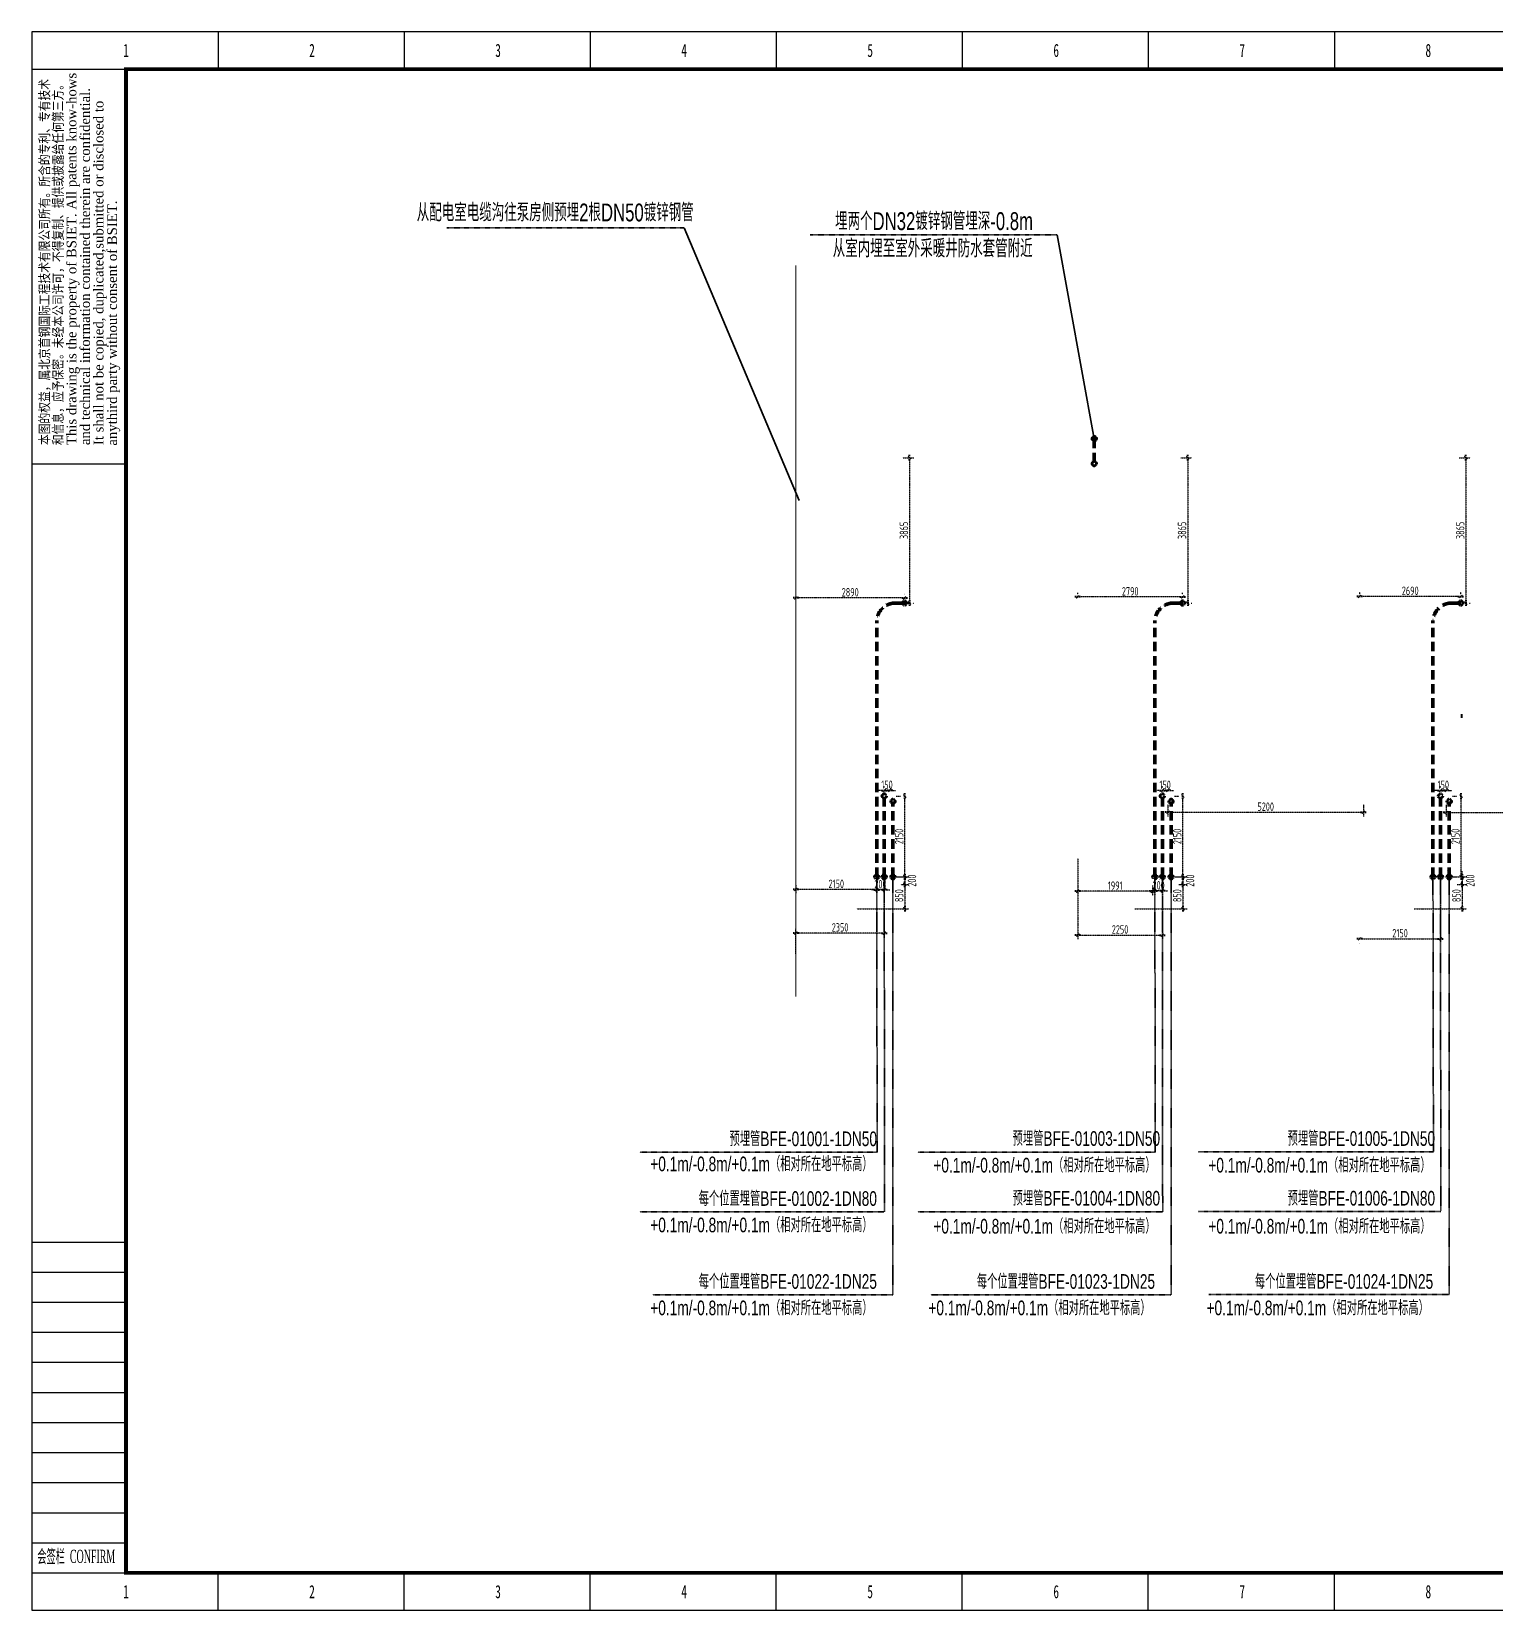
# Model space of a CAD drawing. Header units: millimetres. Extents: x -705761 to 1364679, y -410401 to 446404.
# Drawn here: x -562802 to -523881, y -64146 to -22146 of the extents above; entities that cross this region are included whole.
import ezdxf
from ezdxf.enums import TextEntityAlignment as Align

# ---------------------------------------------------------------- set-up
doc = ezdxf.new("R2010")
doc.units = ezdxf.units.MM
doc.linetypes.add('( Dashed )', pattern=[0.75, 0.5, -0.25])
doc.linetypes.add('CENTER', pattern=[2, 1.25, -0.25, 0.25, -0.25])
doc.layers.get('DEFPOINTS').update_dxf_attribs({"lineweight": 13})
doc.layers.add('TK', color=7, linetype='Continuous')
doc.layers.add('模板-签名-公用', color=3, linetype='Continuous')
doc.layers.add('图框', color=7, linetype='Continuous', lineweight=13)
doc.layers.add('自动化埋管', color=7, linetype='( Dashed )', lineweight=40)
doc.styles.add('Style-Times New Roman', font='times.ttf')
doc.styles.add('Style-仿宋_GB2312', font='')
doc.styles.add('YQ_DIM', font='Superos.shx', dxfattribs={"width": 0.8, "bigfont": 'hzdx.shx'})
doc.styles.add('宋体', font='', dxfattribs={"width": 0.7, "height": 2.5})
doc.styles.add('首钢设计院H5', font='ROS.shx', dxfattribs={"width": 0.7, "height": 5, "bigfont": 'HzTXT.shx'})
doc.styles.get('Style-仿宋_GB2312').set_extended_font_data('仿宋_GB2312')
doc.styles.get('宋体').set_extended_font_data('SimSun')
doc.dimstyles.new('yq75', dxfattribs={"dimscale": 75, "dimtxt": 3, "dimasz": 1, "dimexe": 1.5, "dimexo": 3, "dimgap": 0.5, "dimtad": 1, "dimdec": 0, "dimdsep": 46, "dimtxsty": 'YQ_DIM', "dimblk": 'YQTICK', "dimcen": 0, "dimclrd": 256, "dimclre": 256, "dimclrt": 7, "dimadec": 1, "dimazin": 2, "dimtfac": 1, "dimtdec": 4, "dimtix": 1, "dimtmove": 2, "dimatfit": 2, "dimfxl": 1, "dimtolj": 1, "dimtzin": 0, "dimarcsym": 0})

# ---------------------------------------------------------------- blocks, each defined once
blk = doc.blocks.new('BSIET_通用图框_A2+0.5_1')
at = {"layer": '图框', "color": 7, "lineweight": 25}
for p, q in [((-841.5, 420), (-841.5, 410)), ((-792, 420), (-792, 410)), ((-742.5, 420), (-742.5, 410)), ((-693, 420), (-693, 410)), ((-643.5, 420), (-643.5, 410)), ((-594, 420), (-594, 410)), ((-544.5, 420), (-544.5, 410)), ((-891, 410), (-866, 410)), ((-891, 410), (-866, 410)), ((-891, 410), (-866, 410)), ((-891, 410), (-866, 410)), ((-891, 305), (-866, 305)), ((-891, 98), (-866, 98)), ((-891, 90), (-866, 90)), ((-891, 90), (-866, 90)), ((-891.12, 82), (-866.12, 82)), ((-891, 82), (-866, 82)), ((-891, 82), (-866, 82)), ((-891, 82), (-866, 82)), ((-891, 82), (-866, 82)), ((-891, 74), (-866, 74)), ((-891, 74), (-866, 74)), ((-890.88, 74), (-865.88, 74)), ((-890.76, 74), (-865.76, 74)), ((-891.12, 66), (-866.12, 66)), ((-891, 66), (-866, 66)), ((-891, 66), (-866, 66)), ((-891, 66), (-866, 66)), ((-891.02, 58), (-866.02, 58)), ((-891.02, 58), (-866.02, 58)), ((-891.02, 58), (-866.02, 58)), ((-891, 58), (-866, 58)), ((-891, 50), (-866, 50)), ((-891, 42), (-866, 42)), ((-891, 34), (-866, 34)), ((-891, 26), (-866, 26)), ((-891, 18), (-866, 18)), ((-891, 10), (-866, 10)), ((-841.5, 0), (-841.5, 10)), ((-792, 0), (-792, 10)), ((-742.5, 0), (-742.5, 10)), ((-693, 0), (-693, 10)), ((-643.5, 0), (-643.5, 10)), ((-594, 0), (-594, 10)), ((-544.5, 0), (-544.5, 10))]:
    blk.add_line(p, q, dxfattribs=at)
at = {"layer": '图框', "color": 7, "lineweight": 25, "flags": 128}
blk.add_lwpolyline([(0, 0), (-891, 0), (-891, 420), (0, 420), (0, 0)], close=True, dxfattribs=at)
at = {"layer": '图框', "const_width": 1}
blk.add_lwpolyline([(-866, 410), (-10, 410), (-10, 10), (-866, 10)], close=True, dxfattribs=at)
at = {"layer": 'TK', "lineweight": 25, "style": '宋体', "width": 0.7, "flags": 3}
for tag, p in [('LZHQ_N会签10_T6_H6', (-878.24, 93.87)), ('LZHQ_N会签9_T6_H6', (-878.36, 85.87)), ('LZHQ_N会签8_T6_H6', (-878.24, 77.87)), ('LZHQ_N会签7_T6_H6', (-878.36, 69.87)), ('LZHQ_N会签6_T6_H6', (-878.25, 61.87)), ('LZHQ_N会签5_T6_H6', (-878.25, 53.87)), ('LZHQ_N会签4_T6_H6', (-878.25, 45.87)), ('LZHQ_N会签3_T6_H6', (-878.25, 37.87)), ('LZHQ_N会签2_T6_H6', (-878.25, 29.87)), ('LZHQ_N会签1_T6_H6', (-878.25, 21.87))]:
    blk.add_attdef(tag, text='', height=2.5, dxfattribs=at).set_placement(p, align=Align.MIDDLE)
at = {"layer": '图框', "color": 7, "lineweight": 25, "style": 'Style-仿宋_GB2312', "width": 0.628572}
for s, p in [('1', (-866, 415)), ('2', (-816.5, 415)), ('3', (-767, 415)), ('4', (-717.5, 415)), ('5', (-668, 415)), ('6', (-618.5, 415)), ('7', (-569, 415)), ('8', (-519.5, 415)), ('1', (-866, 5)), ('2', (-816.5, 5)), ('3', (-767, 5)), ('4', (-717.5, 5)), ('5', (-668, 5)), ('6', (-618.5, 5)), ('7', (-569, 5)), ('8', (-519.5, 5))]:
    blk.add_text(s, height=3.5, dxfattribs=at).set_placement(p, align=Align.MIDDLE_CENTER)
at = {"layer": '图框', "color": 7, "lineweight": 25, "style": 'Style-Times New Roman'}
for s, p in [('This drawing is the property of BSIET. All patents know-hows', (-881.8, 310)), ('and technical information contained therein are confidential.', (-878.2, 310)), ('It shall not be copied, duplicated,submitted or disclosed to ', (-874.6, 310))]:
    blk.add_text(s, height=2.6, rotation=90, dxfattribs=at).set_placement(p, align=Align.TOP_LEFT)
at = {"layer": '图框', "color": 7, "lineweight": 25, "style": 'Style-仿宋_GB2312', "width": 0.807692}
blk.add_text('本图的权益，属北京首钢国际工程技术有限公司所有。所含的专利、专有技术', height=2.6, rotation=90, dxfattribs=at).set_placement((-889, 310), align=Align.TOP_LEFT)
blk.add_text('和信息，应予保密。未经本公司许可，不得复制、提供或披露给任何第三方。', height=2.6, rotation=90, dxfattribs=at).set_placement((-882.8, 310))
at = {"layer": '图框', "color": 7, "lineweight": 25, "style": 'Style-Times New Roman'}
blk.add_text('anythird party without consent of BSIET.', height=2.6, rotation=90, dxfattribs=at).set_placement((-868.4, 309.84))
at = {"layer": '图框', "color": 7, "lineweight": 25, "style": 'Style-Times New Roman', "width": 0.5}
blk.add_text('会签栏  CONFIRM', height=3.5, dxfattribs=at).set_placement((-889.59, 12.64))
at = {"layer": '模板-签名-公用', "lineweight": 25, "style": '宋体', "width": 0.7, "flags": 3}
blk.add_attdef('LZFRAME', (-45.91, 7.06), '', height=3, dxfattribs=at)
at = {"layer": '模板-签名-公用', "lineweight": 25, "style": '宋体', "width": 0.7}
blk.add_attdef('LZTQINS', text='', height=2, dxfattribs=at).set_placement((-10, 10), align=Align.MIDDLE)
blk = doc.blocks.new('YQTICK')
blk.add_line((-1, 0), (1, 0))
at = {"const_width": 0.4}
blk.add_lwpolyline([(0.53, 0.53), (-0.53, -0.53)], dxfattribs=at)
blk = doc.blocks.new('*D252')
at = {"layer": 'DEFPOINTS', "color": 0, "lineweight": 40, "transparency": 16777216}
for p in [(-539908, -44632), (-539899, -44832), (-539569, -44832)]:
    blk.add_point(p, dxfattribs=at)
at = {"layer": '自动化埋管', "lineweight": -2, "transparency": 16777216}
for p, q in [((-539569, -44557), (-539569, -44482)), ((-539683, -44632), (-539456, -44632)), ((-539674, -44832), (-539456, -44832)), ((-539569, -44632), (-539569, -44832)), ((-539569, -44907), (-539569, -44982))]:
    blk.add_line(p, q, dxfattribs=at)
at = {"layer": '自动化埋管', "lineweight": -2, "transparency": 16777216, "xscale": 75, "yscale": 75, "zscale": 75}
for p, rotation in [((-539569, -44632), 270), ((-539569, -44832), 90)]:
    blk.add_blockref('YQTICK', p, dxfattribs=dict(at, rotation=rotation))
at = {"layer": '自动化埋管', "color": 7, "lineweight": 15, "transparency": 16777216, "insert": (-539378, -44732), "char_height": 225, "attachment_point": 5, "rotation": 90, "style": 'YQ_DIM'}
blk.add_mtext('\\A1;200', dxfattribs=at)
blk = doc.blocks.new('*D282')
at = {"layer": 'DEFPOINTS', "color": 0, "lineweight": 40, "transparency": 16777216}
for p in [(-540116, -44640), (-542466, -46126), (-542466, -46904)]:
    blk.add_point(p, dxfattribs=at)
at = {"layer": '自动化埋管', "lineweight": -2, "transparency": 16777216}
for p, q in [((-540116, -44865), (-540116, -46238)), ((-542466, -46679), (-542466, -46013)), ((-540191, -46126), (-542391, -46126))]:
    blk.add_line(p, q, dxfattribs=at)
at = {"layer": '自动化埋管', "lineweight": -2, "transparency": 16777216, "xscale": 75, "yscale": 75, "zscale": 75, "rotation": 180}
blk.add_blockref('YQTICK', (-542466, -46126), dxfattribs=at)
at = {"layer": '自动化埋管', "lineweight": -2, "transparency": 16777216, "xscale": 75, "yscale": 75, "zscale": 75}
blk.add_blockref('YQTICK', (-540116, -46126), dxfattribs=at)
at = {"layer": '自动化埋管', "color": 7, "lineweight": 15, "transparency": 16777216, "insert": (-541291, -45976), "char_height": 225, "attachment_point": 5, "style": 'YQ_DIM'}
blk.add_mtext('\\A1;2350', dxfattribs=at)
blk = doc.blocks.new('*D253')
at = {"layer": 'DEFPOINTS', "color": 0, "lineweight": 40, "transparency": 16777216}
for p in [(-539569, -42482), (-539569, -42482), (-539539, -44632)]:
    blk.add_point(p, dxfattribs=at)
at = {"layer": '自动化埋管', "lineweight": -2, "transparency": 16777216}
for p, q in [((-539794, -42482), (-539681, -42482)), ((-539569, -44557), (-539569, -42557)), ((-539764, -44632), (-539681, -44632))]:
    blk.add_line(p, q, dxfattribs=at)
at = {"layer": '自动化埋管', "lineweight": -2, "transparency": 16777216, "xscale": 75, "yscale": 75, "zscale": 75}
for p, rotation in [((-539569, -42482), 90), ((-539569, -44632), 270)]:
    blk.add_blockref('YQTICK', p, dxfattribs=dict(at, rotation=rotation))
at = {"layer": '自动化埋管', "color": 7, "lineweight": 15, "transparency": 16777216, "insert": (-539719, -43557), "char_height": 225, "attachment_point": 5, "rotation": 90, "style": 'YQ_DIM'}
blk.add_mtext('\\A1;2150', dxfattribs=at)
blk = doc.blocks.new('*D283')
at = {"layer": 'DEFPOINTS', "color": 0, "lineweight": 40, "transparency": 16777216}
for p in [(-539966, -42333), (-540116, -42482), (-539966, -42482)]:
    blk.add_point(p, dxfattribs=at)
at = {"layer": '自动化埋管', "lineweight": -2, "transparency": 16777216}
for p, q in [((-540191, -42333), (-540266, -42333)), ((-540116, -42257), (-540116, -42221)), ((-540116, -42333), (-539966, -42333)), ((-539966, -42257), (-539966, -42221)), ((-539891, -42333), (-539816, -42333))]:
    blk.add_line(p, q, dxfattribs=at)
at = {"layer": '自动化埋管', "lineweight": -2, "transparency": 16777216, "xscale": 75, "yscale": 75, "zscale": 75}
blk.add_blockref('YQTICK', (-540116, -42333), dxfattribs=at)
at = {"layer": '自动化埋管', "lineweight": -2, "transparency": 16777216, "xscale": 75, "yscale": 75, "zscale": 75, "rotation": 180}
blk.add_blockref('YQTICK', (-539966, -42333), dxfattribs=at)
at = {"layer": '自动化埋管', "color": 7, "lineweight": 15, "transparency": 16777216, "insert": (-540041, -42183), "char_height": 225, "attachment_point": 5, "style": 'YQ_DIM'}
blk.add_mtext('\\A1;150', dxfattribs=at)
blk = doc.blocks.new('*D254')
at = {"layer": 'DEFPOINTS', "color": 0, "lineweight": 40, "transparency": 16777216}
for p in [(-532508, -44632), (-532499, -44832), (-532169, -44832)]:
    blk.add_point(p, dxfattribs=at)
at = {"layer": '自动化埋管', "lineweight": -2, "transparency": 16777216}
for p, q in [((-532169, -44557), (-532169, -44482)), ((-532283, -44632), (-532056, -44632)), ((-532274, -44832), (-532056, -44832)), ((-532169, -44632), (-532169, -44832)), ((-532169, -44907), (-532169, -44982))]:
    blk.add_line(p, q, dxfattribs=at)
at = {"layer": '自动化埋管', "lineweight": -2, "transparency": 16777216, "xscale": 75, "yscale": 75, "zscale": 75}
for p, rotation in [((-532169, -44632), 270), ((-532169, -44832), 90)]:
    blk.add_blockref('YQTICK', p, dxfattribs=dict(at, rotation=rotation))
at = {"layer": '自动化埋管', "color": 7, "lineweight": 15, "transparency": 16777216, "insert": (-531979, -44732), "char_height": 225, "attachment_point": 5, "rotation": 90, "style": 'YQ_DIM'}
blk.add_mtext('\\A1;200', dxfattribs=at)
blk = doc.blocks.new('*D255')
at = {"layer": 'DEFPOINTS', "color": 0, "lineweight": 40, "transparency": 16777216}
for p in [(-532169, -42482), (-532169, -42482), (-532139, -44632)]:
    blk.add_point(p, dxfattribs=at)
at = {"layer": '自动化埋管', "lineweight": -2, "transparency": 16777216}
for p, q in [((-532394, -42482), (-532281, -42482)), ((-532169, -44557), (-532169, -42557)), ((-532364, -44632), (-532281, -44632))]:
    blk.add_line(p, q, dxfattribs=at)
at = {"layer": '自动化埋管', "lineweight": -2, "transparency": 16777216, "xscale": 75, "yscale": 75, "zscale": 75}
for p, rotation in [((-532169, -42482), 90), ((-532169, -44632), 270)]:
    blk.add_blockref('YQTICK', p, dxfattribs=dict(at, rotation=rotation))
at = {"layer": '自动化埋管', "color": 7, "lineweight": 15, "transparency": 16777216, "insert": (-532319, -43557), "char_height": 225, "attachment_point": 5, "rotation": 90, "style": 'YQ_DIM'}
blk.add_mtext('\\A1;2150', dxfattribs=at)
blk = doc.blocks.new('*D284')
at = {"layer": 'DEFPOINTS', "color": 0, "lineweight": 40, "transparency": 16777216}
for p in [(-532566, -42333), (-532716, -42482), (-532566, -42482)]:
    blk.add_point(p, dxfattribs=at)
at = {"layer": '自动化埋管', "lineweight": -2, "transparency": 16777216}
for p, q in [((-532791, -42333), (-532866, -42333)), ((-532716, -42257), (-532716, -42221)), ((-532716, -42333), (-532566, -42333)), ((-532566, -42257), (-532566, -42221)), ((-532491, -42333), (-532416, -42333))]:
    blk.add_line(p, q, dxfattribs=at)
at = {"layer": '自动化埋管', "lineweight": -2, "transparency": 16777216, "xscale": 75, "yscale": 75, "zscale": 75}
blk.add_blockref('YQTICK', (-532716, -42333), dxfattribs=at)
at = {"layer": '自动化埋管', "lineweight": -2, "transparency": 16777216, "xscale": 75, "yscale": 75, "zscale": 75, "rotation": 180}
blk.add_blockref('YQTICK', (-532566, -42333), dxfattribs=at)
at = {"layer": '自动化埋管', "color": 7, "lineweight": 15, "transparency": 16777216, "insert": (-532641, -42183), "char_height": 225, "attachment_point": 5, "style": 'YQ_DIM'}
blk.add_mtext('\\A1;150', dxfattribs=at)
blk = doc.blocks.new('*D256')
at = {"layer": 'DEFPOINTS', "color": 0, "lineweight": 40, "transparency": 16777216}
for p in [(-525109, -44632), (-525099, -44832), (-524739, -44832)]:
    blk.add_point(p, dxfattribs=at)
at = {"layer": '自动化埋管', "lineweight": -2, "transparency": 16777216}
for p, q in [((-524739, -44557), (-524739, -44482)), ((-524884, -44632), (-524626, -44632)), ((-524874, -44832), (-524626, -44832)), ((-524739, -44632), (-524739, -44832)), ((-524739, -44907), (-524739, -44982))]:
    blk.add_line(p, q, dxfattribs=at)
at = {"layer": '自动化埋管', "lineweight": -2, "transparency": 16777216, "xscale": 75, "yscale": 75, "zscale": 75}
for p, rotation in [((-524739, -44632), 270), ((-524739, -44832), 90)]:
    blk.add_blockref('YQTICK', p, dxfattribs=dict(at, rotation=rotation))
at = {"layer": '自动化埋管', "color": 7, "lineweight": 15, "transparency": 16777216, "insert": (-524523, -44732), "char_height": 225, "attachment_point": 5, "rotation": 90, "style": 'YQ_DIM'}
blk.add_mtext('\\A1;200', dxfattribs=at)
blk = doc.blocks.new('*D257')
at = {"layer": 'DEFPOINTS', "color": 0, "lineweight": 40, "transparency": 16777216}
for p in [(-524769, -42482), (-524769, -42482), (-524739, -44632)]:
    blk.add_point(p, dxfattribs=at)
at = {"layer": '自动化埋管', "lineweight": -2, "transparency": 16777216}
for p, q in [((-524994, -42482), (-524881, -42482)), ((-524769, -44557), (-524769, -42557)), ((-524964, -44632), (-524881, -44632))]:
    blk.add_line(p, q, dxfattribs=at)
at = {"layer": '自动化埋管', "lineweight": -2, "transparency": 16777216, "xscale": 75, "yscale": 75, "zscale": 75}
for p, rotation in [((-524769, -42482), 90), ((-524769, -44632), 270)]:
    blk.add_blockref('YQTICK', p, dxfattribs=dict(at, rotation=rotation))
at = {"layer": '自动化埋管', "color": 7, "lineweight": 15, "transparency": 16777216, "insert": (-524919, -43557), "char_height": 225, "attachment_point": 5, "rotation": 90, "style": 'YQ_DIM'}
blk.add_mtext('\\A1;2150', dxfattribs=at)
blk = doc.blocks.new('*D285')
at = {"layer": 'DEFPOINTS', "color": 0, "lineweight": 40, "transparency": 16777216}
for p in [(-525166, -42333), (-525316, -42482), (-525166, -42482)]:
    blk.add_point(p, dxfattribs=at)
at = {"layer": '自动化埋管', "lineweight": -2, "transparency": 16777216}
for p, q in [((-525391, -42333), (-525466, -42333)), ((-525316, -42257), (-525316, -42221)), ((-525316, -42333), (-525166, -42333)), ((-525166, -42257), (-525166, -42221)), ((-525091, -42333), (-525016, -42333))]:
    blk.add_line(p, q, dxfattribs=at)
at = {"layer": '自动化埋管', "lineweight": -2, "transparency": 16777216, "xscale": 75, "yscale": 75, "zscale": 75}
blk.add_blockref('YQTICK', (-525316, -42333), dxfattribs=at)
at = {"layer": '自动化埋管', "lineweight": -2, "transparency": 16777216, "xscale": 75, "yscale": 75, "zscale": 75, "rotation": 180}
blk.add_blockref('YQTICK', (-525166, -42333), dxfattribs=at)
at = {"layer": '自动化埋管', "color": 7, "lineweight": 15, "transparency": 16777216, "insert": (-525241, -42183), "char_height": 225, "attachment_point": 5, "style": 'YQ_DIM'}
blk.add_mtext('\\A1;150', dxfattribs=at)
blk = doc.blocks.new('*D272')
at = {"layer": 'DEFPOINTS', "color": 0, "lineweight": 40, "transparency": 16777216}
for p in [(-534966, -43917), (-532716, -44632), (-532716, -46181)]:
    blk.add_point(p, dxfattribs=at)
at = {"layer": '自动化埋管', "lineweight": -2, "transparency": 16777216}
for p, q in [((-534966, -44142), (-534966, -46293)), ((-532716, -44857), (-532716, -46293)), ((-534891, -46181), (-532791, -46181))]:
    blk.add_line(p, q, dxfattribs=at)
at = {"layer": '自动化埋管', "lineweight": -2, "transparency": 16777216, "xscale": 75, "yscale": 75, "zscale": 75, "rotation": 180}
blk.add_blockref('YQTICK', (-534966, -46181), dxfattribs=at)
at = {"layer": '自动化埋管', "lineweight": -2, "transparency": 16777216, "xscale": 75, "yscale": 75, "zscale": 75}
blk.add_blockref('YQTICK', (-532716, -46181), dxfattribs=at)
at = {"layer": '自动化埋管', "color": 7, "lineweight": 15, "transparency": 16777216, "insert": (-533841, -46031), "char_height": 225, "attachment_point": 5, "style": 'YQ_DIM'}
blk.add_mtext('\\A1;2250', dxfattribs=at)
blk = doc.blocks.new('*D273')
at = {"layer": 'DEFPOINTS', "color": 0, "lineweight": 40, "transparency": 16777216}
for p in [(-525316, -44632), (-527466, -46181), (-525316, -46280)]:
    blk.add_point(p, dxfattribs=at)
at = {"layer": '自动化埋管', "lineweight": -2, "transparency": 16777216}
for p, q in [((-525316, -44857), (-525316, -46393)), ((-527466, -46406), (-527466, -46393)), ((-527391, -46280), (-525391, -46280))]:
    blk.add_line(p, q, dxfattribs=at)
at = {"layer": '自动化埋管', "lineweight": -2, "transparency": 16777216, "xscale": 75, "yscale": 75, "zscale": 75, "rotation": 180}
blk.add_blockref('YQTICK', (-527466, -46280), dxfattribs=at)
at = {"layer": '自动化埋管', "lineweight": -2, "transparency": 16777216, "xscale": 75, "yscale": 75, "zscale": 75}
blk.add_blockref('YQTICK', (-525316, -46280), dxfattribs=at)
at = {"layer": '自动化埋管', "color": 7, "lineweight": 15, "transparency": 16777216, "insert": (-526391, -46130), "char_height": 225, "attachment_point": 5, "style": 'YQ_DIM'}
blk.add_mtext('\\A1;2150', dxfattribs=at)
blk = doc.blocks.new('*D275')
at = {"layer": 'DEFPOINTS', "color": 0, "lineweight": 40, "transparency": 16777216}
for p in [(-540316, -44632), (-540116, -44632), (-540316, -44975)]:
    blk.add_point(p, dxfattribs=at)
at = {"layer": '自动化埋管', "lineweight": -2, "transparency": 16777216}
for p, q in [((-540316, -44857), (-540316, -45087)), ((-540116, -44857), (-540116, -45087)), ((-540391, -44975), (-540466, -44975)), ((-540116, -44975), (-540316, -44975)), ((-540041, -44975), (-539966, -44975))]:
    blk.add_line(p, q, dxfattribs=at)
at = {"layer": '自动化埋管', "lineweight": -2, "transparency": 16777216, "xscale": 75, "yscale": 75, "zscale": 75}
blk.add_blockref('YQTICK', (-540316, -44975), dxfattribs=at)
at = {"layer": '自动化埋管', "lineweight": -2, "transparency": 16777216, "xscale": 75, "yscale": 75, "zscale": 75, "rotation": 180}
blk.add_blockref('YQTICK', (-540116, -44975), dxfattribs=at)
at = {"layer": '自动化埋管', "color": 7, "lineweight": 15, "transparency": 16777216, "insert": (-540216, -44825), "char_height": 225, "attachment_point": 5, "style": 'YQ_DIM'}
blk.add_mtext('\\A1;200', dxfattribs=at)
blk = doc.blocks.new('*D276')
at = {"layer": 'DEFPOINTS', "color": 0, "lineweight": 40, "transparency": 16777216}
for p in [(-542466, -37212), (-542466, -37347), (-539576, -37347)]:
    blk.add_point(p, dxfattribs=at)
at = {"layer": '自动化埋管', "lineweight": -2, "transparency": 16777216}
for p, q in [((-542466, -37122), (-542466, -37100)), ((-539651, -37212), (-542391, -37212)), ((-539576, -37122), (-539576, -37100))]:
    blk.add_line(p, q, dxfattribs=at)
at = {"layer": '自动化埋管', "lineweight": -2, "transparency": 16777216, "xscale": 75, "yscale": 75, "zscale": 75, "rotation": 180}
blk.add_blockref('YQTICK', (-542466, -37212), dxfattribs=at)
at = {"layer": '自动化埋管', "lineweight": -2, "transparency": 16777216, "xscale": 75, "yscale": 75, "zscale": 75}
blk.add_blockref('YQTICK', (-539576, -37212), dxfattribs=at)
at = {"layer": '自动化埋管', "color": 7, "lineweight": 15, "transparency": 16777216, "insert": (-541021, -37062), "char_height": 225, "attachment_point": 5, "style": 'YQ_DIM'}
blk.add_mtext('\\A1;2890', dxfattribs=at)
blk = doc.blocks.new('*D238')
at = {"layer": 'DEFPOINTS', "color": 0, "lineweight": 40, "transparency": 16777216}
for p in [(-534966, -37186), (-534966, -37347), (-532176, -37347)]:
    blk.add_point(p, dxfattribs=at)
at = {"layer": '自动化埋管', "lineweight": -2, "transparency": 16777216}
for p, q in [((-534966, -37122), (-534966, -37073)), ((-532251, -37186), (-534891, -37186)), ((-532176, -37122), (-532176, -37073))]:
    blk.add_line(p, q, dxfattribs=at)
at = {"layer": '自动化埋管', "lineweight": -2, "transparency": 16777216, "xscale": 75, "yscale": 75, "zscale": 75, "rotation": 180}
blk.add_blockref('YQTICK', (-534966, -37186), dxfattribs=at)
at = {"layer": '自动化埋管', "lineweight": -2, "transparency": 16777216, "xscale": 75, "yscale": 75, "zscale": 75}
blk.add_blockref('YQTICK', (-532176, -37186), dxfattribs=at)
at = {"layer": '自动化埋管', "color": 7, "lineweight": 15, "transparency": 16777216, "insert": (-533571, -37036), "char_height": 225, "attachment_point": 5, "style": 'YQ_DIM'}
blk.add_mtext('\\A1;2790', dxfattribs=at)
blk = doc.blocks.new('*D277')
at = {"layer": 'DEFPOINTS', "color": 0, "lineweight": 40, "transparency": 16777216}
for p in [(-532916, -44632), (-532716, -44632), (-532916, -45007)]:
    blk.add_point(p, dxfattribs=at)
at = {"layer": '自动化埋管', "lineweight": -2, "transparency": 16777216}
for p, q in [((-532916, -44857), (-532916, -45120)), ((-532716, -44857), (-532716, -45120)), ((-532991, -45007), (-533066, -45007)), ((-532716, -45007), (-532916, -45007)), ((-532641, -45007), (-532566, -45007))]:
    blk.add_line(p, q, dxfattribs=at)
at = {"layer": '自动化埋管', "lineweight": -2, "transparency": 16777216, "xscale": 75, "yscale": 75, "zscale": 75}
blk.add_blockref('YQTICK', (-532916, -45007), dxfattribs=at)
at = {"layer": '自动化埋管', "lineweight": -2, "transparency": 16777216, "xscale": 75, "yscale": 75, "zscale": 75, "rotation": 180}
blk.add_blockref('YQTICK', (-532716, -45007), dxfattribs=at)
at = {"layer": '自动化埋管', "color": 7, "lineweight": 15, "transparency": 16777216, "insert": (-532816, -44857), "char_height": 225, "attachment_point": 5, "style": 'YQ_DIM'}
blk.add_mtext('\\A1;200', dxfattribs=at)
blk = doc.blocks.new('*D239')
at = {"layer": 'DEFPOINTS', "color": 0, "lineweight": 40, "transparency": 16777216}
for p in [(-534966, -44568), (-532975, -44638), (-534966, -45016)]:
    blk.add_point(p, dxfattribs=at)
at = {"layer": '自动化埋管', "lineweight": -2, "transparency": 16777216}
for p, q in [((-534966, -44793), (-534966, -45128)), ((-532975, -44863), (-532975, -45128)), ((-533050, -45016), (-534891, -45016))]:
    blk.add_line(p, q, dxfattribs=at)
at = {"layer": '自动化埋管', "lineweight": -2, "transparency": 16777216, "xscale": 75, "yscale": 75, "zscale": 75, "rotation": 180}
blk.add_blockref('YQTICK', (-534966, -45016), dxfattribs=at)
at = {"layer": '自动化埋管', "lineweight": -2, "transparency": 16777216, "xscale": 75, "yscale": 75, "zscale": 75}
blk.add_blockref('YQTICK', (-532975, -45016), dxfattribs=at)
at = {"layer": '自动化埋管', "color": 7, "lineweight": 15, "transparency": 16777216, "insert": (-533970, -44866), "char_height": 225, "attachment_point": 5, "style": 'YQ_DIM'}
blk.add_mtext('\\A1;1991', dxfattribs=at)
blk = doc.blocks.new('*D278')
at = {"layer": 'DEFPOINTS', "color": 0, "lineweight": 40, "transparency": 16777216}
for p in [(-542466, -44632), (-540316, -44632), (-542466, -44966)]:
    blk.add_point(p, dxfattribs=at)
at = {"layer": '自动化埋管', "lineweight": -2, "transparency": 16777216}
for p, q in [((-542466, -44857), (-542466, -45079)), ((-540316, -44857), (-540316, -45079)), ((-540391, -44966), (-542391, -44966))]:
    blk.add_line(p, q, dxfattribs=at)
at = {"layer": '自动化埋管', "lineweight": -2, "transparency": 16777216, "xscale": 75, "yscale": 75, "zscale": 75, "rotation": 180}
blk.add_blockref('YQTICK', (-542466, -44966), dxfattribs=at)
at = {"layer": '自动化埋管', "lineweight": -2, "transparency": 16777216, "xscale": 75, "yscale": 75, "zscale": 75}
blk.add_blockref('YQTICK', (-540316, -44966), dxfattribs=at)
at = {"layer": '自动化埋管', "color": 7, "lineweight": 15, "transparency": 16777216, "insert": (-541391, -44816), "char_height": 225, "attachment_point": 5, "style": 'YQ_DIM'}
blk.add_mtext('\\A1;2150', dxfattribs=at)
blk = doc.blocks.new('*D240')
at = {"layer": 'DEFPOINTS', "color": 0, "lineweight": 40, "transparency": 16777216}
for p in [(-539845, -33482), (-539576, -37347), (-539442, -37347)]:
    blk.add_point(p, dxfattribs=at)
at = {"layer": '自动化埋管', "lineweight": -2, "transparency": 16777216}
for p, q in [((-539620, -33482), (-539330, -33482)), ((-539442, -33557), (-539442, -37272)), ((-539351, -37347), (-539330, -37347))]:
    blk.add_line(p, q, dxfattribs=at)
at = {"layer": '自动化埋管', "lineweight": -2, "transparency": 16777216, "xscale": 75, "yscale": 75, "zscale": 75}
for p, rotation in [((-539442, -33482), 90), ((-539442, -37347), 270)]:
    blk.add_blockref('YQTICK', p, dxfattribs=dict(at, rotation=rotation))
at = {"layer": '自动化埋管', "color": 7, "lineweight": 15, "transparency": 16777216, "insert": (-539592, -35415), "char_height": 225, "attachment_point": 5, "rotation": 90, "style": 'YQ_DIM'}
blk.add_mtext('\\A1;3865', dxfattribs=at)
blk = doc.blocks.new('*D241')
at = {"layer": 'DEFPOINTS', "color": 0, "lineweight": 40, "transparency": 16777216}
for p in [(-532566, -42482), (-527366, -42482), (-527366, -42914)]:
    blk.add_point(p, dxfattribs=at)
at = {"layer": '自动化埋管', "lineweight": -2, "transparency": 16777216}
for p, q in [((-532566, -42707), (-532566, -43026)), ((-527366, -42707), (-527366, -43026)), ((-532491, -42914), (-527441, -42914))]:
    blk.add_line(p, q, dxfattribs=at)
at = {"layer": '自动化埋管', "lineweight": -2, "transparency": 16777216, "xscale": 75, "yscale": 75, "zscale": 75, "rotation": 180}
blk.add_blockref('YQTICK', (-532566, -42914), dxfattribs=at)
at = {"layer": '自动化埋管', "lineweight": -2, "transparency": 16777216, "xscale": 75, "yscale": 75, "zscale": 75}
blk.add_blockref('YQTICK', (-527366, -42914), dxfattribs=at)
at = {"layer": '自动化埋管', "color": 7, "lineweight": 15, "transparency": 16777216, "insert": (-529966, -42764), "char_height": 225, "attachment_point": 5, "style": 'YQ_DIM'}
blk.add_mtext('\\A1;5200', dxfattribs=at)
blk = doc.blocks.new('*D242')
at = {"layer": 'DEFPOINTS', "color": 0, "lineweight": 40, "transparency": 16777216}
for p in [(-525166, -42482), (-519966, -42482), (-519966, -42918)]:
    blk.add_point(p, dxfattribs=at)
at = {"layer": '自动化埋管', "lineweight": -2, "transparency": 16777216}
for p, q in [((-525166, -42707), (-525166, -43030)), ((-519966, -42707), (-519966, -43030)), ((-525091, -42918), (-520041, -42918))]:
    blk.add_line(p, q, dxfattribs=at)
at = {"layer": '自动化埋管', "lineweight": -2, "transparency": 16777216, "xscale": 75, "yscale": 75, "zscale": 75, "rotation": 180}
blk.add_blockref('YQTICK', (-525166, -42918), dxfattribs=at)
at = {"layer": '自动化埋管', "lineweight": -2, "transparency": 16777216, "xscale": 75, "yscale": 75, "zscale": 75}
blk.add_blockref('YQTICK', (-519966, -42918), dxfattribs=at)
at = {"layer": '自动化埋管', "color": 7, "lineweight": 15, "transparency": 16777216, "insert": (-522566, -42768), "char_height": 225, "attachment_point": 5, "style": 'YQ_DIM'}
blk.add_mtext('\\A1;5200', dxfattribs=at)
blk = doc.blocks.new('*D244')
at = {"layer": 'DEFPOINTS', "color": 0, "lineweight": 40, "transparency": 16777216}
for p in [(-527466, -37171), (-527466, -37347), (-524775, -37347)]:
    blk.add_point(p, dxfattribs=at)
at = {"layer": '自动化埋管', "lineweight": -2, "transparency": 16777216}
for p, q in [((-527466, -37122), (-527466, -37059)), ((-524850, -37171), (-527391, -37171)), ((-524775, -37122), (-524775, -37059))]:
    blk.add_line(p, q, dxfattribs=at)
at = {"layer": '自动化埋管', "lineweight": -2, "transparency": 16777216, "xscale": 75, "yscale": 75, "zscale": 75, "rotation": 180}
blk.add_blockref('YQTICK', (-527466, -37171), dxfattribs=at)
at = {"layer": '自动化埋管', "lineweight": -2, "transparency": 16777216, "xscale": 75, "yscale": 75, "zscale": 75}
blk.add_blockref('YQTICK', (-524775, -37171), dxfattribs=at)
at = {"layer": '自动化埋管', "color": 7, "lineweight": 15, "transparency": 16777216, "insert": (-526121, -37021), "char_height": 225, "attachment_point": 5, "style": 'YQ_DIM'}
blk.add_mtext('\\A1;2690', dxfattribs=at)
blk = doc.blocks.new('*D279')
at = {"layer": 'DEFPOINTS', "color": 0, "lineweight": 40, "transparency": 16777216}
for p in [(-540116, -44632), (-541069, -45482), (-539570, -45482)]:
    blk.add_point(p, dxfattribs=at)
at = {"layer": '自动化埋管', "lineweight": -2, "transparency": 16777216}
for p, q in [((-539891, -44632), (-539457, -44632)), ((-539570, -44707), (-539570, -45407)), ((-540844, -45482), (-539457, -45482))]:
    blk.add_line(p, q, dxfattribs=at)
at = {"layer": '自动化埋管', "lineweight": -2, "transparency": 16777216, "xscale": 75, "yscale": 75, "zscale": 75}
for p, rotation in [((-539570, -44632), 90), ((-539570, -45482), 270)]:
    blk.add_blockref('YQTICK', p, dxfattribs=dict(at, rotation=rotation))
at = {"layer": '自动化埋管', "color": 7, "lineweight": 15, "transparency": 16777216, "insert": (-539720, -45132), "char_height": 225, "attachment_point": 5, "rotation": 90, "style": 'YQ_DIM'}
blk.add_mtext('\\A1;850', dxfattribs=at)
blk = doc.blocks.new('*D245')
at = {"layer": 'DEFPOINTS', "color": 0, "lineweight": 40, "transparency": 16777216}
for p in [(-532716, -44632), (-533669, -45482), (-532170, -45482)]:
    blk.add_point(p, dxfattribs=at)
at = {"layer": '自动化埋管', "lineweight": -2, "transparency": 16777216}
for p, q in [((-532491, -44632), (-532057, -44632)), ((-532170, -44707), (-532170, -45407)), ((-533444, -45482), (-532057, -45482))]:
    blk.add_line(p, q, dxfattribs=at)
at = {"layer": '自动化埋管', "lineweight": -2, "transparency": 16777216, "xscale": 75, "yscale": 75, "zscale": 75}
for p, rotation in [((-532170, -44632), 90), ((-532170, -45482), 270)]:
    blk.add_blockref('YQTICK', p, dxfattribs=dict(at, rotation=rotation))
at = {"layer": '自动化埋管', "color": 7, "lineweight": 15, "transparency": 16777216, "insert": (-532320, -45132), "char_height": 225, "attachment_point": 5, "rotation": 90, "style": 'YQ_DIM'}
blk.add_mtext('\\A1;850', dxfattribs=at)
blk = doc.blocks.new('*D246')
at = {"layer": 'DEFPOINTS', "color": 0, "lineweight": 40, "transparency": 16777216}
for p in [(-525286, -44632), (-526239, -45482), (-524740, -45482)]:
    blk.add_point(p, dxfattribs=at)
at = {"layer": '自动化埋管', "lineweight": -2, "transparency": 16777216}
for p, q in [((-525061, -44632), (-524627, -44632)), ((-524740, -44707), (-524740, -45407)), ((-526014, -45482), (-524627, -45482))]:
    blk.add_line(p, q, dxfattribs=at)
at = {"layer": '自动化埋管', "lineweight": -2, "transparency": 16777216, "xscale": 75, "yscale": 75, "zscale": 75}
for p, rotation in [((-524740, -44632), 90), ((-524740, -45482), 270)]:
    blk.add_blockref('YQTICK', p, dxfattribs=dict(at, rotation=rotation))
at = {"layer": '自动化埋管', "color": 7, "lineweight": 15, "transparency": 16777216, "insert": (-524890, -45132), "char_height": 225, "attachment_point": 5, "rotation": 90, "style": 'YQ_DIM'}
blk.add_mtext('\\A1;850', dxfattribs=at)
blk = doc.blocks.new('*D248')
at = {"layer": 'DEFPOINTS', "color": 0, "lineweight": 40, "transparency": 16777216}
for p in [(-532445, -33482), (-532176, -37347), (-532042, -37347)]:
    blk.add_point(p, dxfattribs=at)
at = {"layer": '自动化埋管', "lineweight": -2, "transparency": 16777216}
for p, q in [((-532220, -33482), (-531930, -33482)), ((-532042, -33557), (-532042, -37272)), ((-531951, -37347), (-531930, -37347))]:
    blk.add_line(p, q, dxfattribs=at)
at = {"layer": '自动化埋管', "lineweight": -2, "transparency": 16777216, "xscale": 75, "yscale": 75, "zscale": 75}
for p, rotation in [((-532042, -33482), 90), ((-532042, -37347), 270)]:
    blk.add_blockref('YQTICK', p, dxfattribs=dict(at, rotation=rotation))
at = {"layer": '自动化埋管', "color": 7, "lineweight": 15, "transparency": 16777216, "insert": (-532192, -35415), "char_height": 225, "attachment_point": 5, "rotation": 90, "style": 'YQ_DIM'}
blk.add_mtext('\\A1;3865', dxfattribs=at)
blk = doc.blocks.new('*D249')
at = {"layer": 'DEFPOINTS', "color": 0, "lineweight": 40, "transparency": 16777216}
for p in [(-525045, -33482), (-524776, -37347), (-524642, -37347)]:
    blk.add_point(p, dxfattribs=at)
at = {"layer": '自动化埋管', "lineweight": -2, "transparency": 16777216}
for p, q in [((-524820, -33482), (-524530, -33482)), ((-524642, -33557), (-524642, -37272)), ((-524551, -37347), (-524530, -37347))]:
    blk.add_line(p, q, dxfattribs=at)
at = {"layer": '自动化埋管', "lineweight": -2, "transparency": 16777216, "xscale": 75, "yscale": 75, "zscale": 75}
for p, rotation in [((-524642, -33482), 90), ((-524642, -37347), 270)]:
    blk.add_blockref('YQTICK', p, dxfattribs=dict(at, rotation=rotation))
at = {"layer": '自动化埋管', "color": 7, "lineweight": 15, "transparency": 16777216, "insert": (-524792, -35415), "char_height": 225, "attachment_point": 5, "rotation": 90, "style": 'YQ_DIM'}
blk.add_mtext('\\A1;3865', dxfattribs=at)

msp = doc.modelspace()

# ---------------------------------------------------------------- linework, layer by layer
at = {"layer": '自动化埋管', "color": 7, "lineweight": 30, "ltscale": 0.02}
for p, q in [((-545439.25, -27363.18), (-551755.75, -27363.18)), ((-542089.92, -27556.86), (-535518.92, -27556.86)), ((-540315.95, -44632.07), (-540303.35, -51956.26)), ((-540115.95, -44632.07), (-540107.13, -53546.07)), ((-532915.95, -44632.07), (-532903.35, -51956.26)), ((-532715.95, -44632.07), (-532707.13, -53546.07)), ((-525516.04, -44623.74), (-525503.45, -51947.92)), ((-525316.04, -44623.74), (-525307.23, -53537.73)), ((-546618.2, -51953.04), (-540303.35, -51956.26)), ((-539218.2, -51953.04), (-532903.35, -51956.26)), ((-531758.16, -51944.74), (-525503.45, -51947.92)), ((-546618.2, -53542.45), (-540107.13, -53546.07)), ((-539218.2, -53542.45), (-532707.13, -53546.07)), ((-531758.16, -53534.15), (-525307.23, -53537.73))]:
    msp.add_line(p, q, dxfattribs=at)
at = {"layer": '自动化埋管', "color": 7, "linetype": 'ByBlock', "lineweight": 30, "ltscale": 0.02}
for p, q in [((-542377.03, -34618.01), (-545439.25, -27363.18)), ((-534527.28, -32975.98), (-535518.92, -27556.86))]:
    msp.add_line(p, q, dxfattribs=at)
at = {"layer": '自动化埋管', "color": 1, "linetype": 'ByBlock', "lineweight": 15, "ltscale": 2}
msp.add_line((-542465.95, -28370.37), (-542465.95, -47813.86), dxfattribs=at)
at = {"layer": '自动化埋管', "linetype": '( Dashed )', "lineweight": 70, "ltscale": 500}
for p, q in [((-539815.95, -37347.07), (-539575.95, -37347.07)), ((-532175.36, -37347.07), (-532415.95, -37347.07)), ((-524775.46, -37347.07), (-525016.04, -37347.07)), ((-540315.95, -44632.07), (-540315.95, -37847.07)), ((-532915.95, -44632.07), (-532915.95, -37847.07)), ((-525516.04, -44632.07), (-525516.04, -37847.07))]:
    msp.add_line(p, q, dxfattribs=at)
at = {"layer": '自动化埋管', "lineweight": 40}
msp.add_line((-539575.95, -37347.07), (-539465.95, -37347.07), dxfattribs=at)
at = {"layer": '自动化埋管', "color": 1, "linetype": 'CENTER', "ltscale": 5}
msp.add_line((-524756.04, -40304.42), (-524756.04, -40399.42), dxfattribs=at)
at = {"layer": '自动化埋管'}
for p, q in [((-539938.41, -44458.15), (-539938.41, -44458.15)), ((-532538.41, -44458.15), (-532538.41, -44458.15)), ((-525138.51, -44458.15), (-525138.51, -44458.15))]:
    msp.add_line(p, q, dxfattribs=at)
at = {"layer": '自动化埋管', "linetype": '( Dashed )', "lineweight": 70, "ltscale": 500}
for points in [[(-534527.28, -32975.98), (-534527.28, -33636.77)], [(-540115.95, -44632.07), (-540115.95, -42482.06)], [(-539884.48, -44632.07), (-539884.48, -42626.1)], [(-532715.95, -44632.07), (-532715.95, -42482.06)], [(-532484.48, -44632.06), (-532484.48, -42626.08)], [(-525316.04, -44632.07), (-525316.04, -42482.06)], [(-525084.58, -44632.07), (-525084.58, -42626.1)]]:
    msp.add_lwpolyline(points, dxfattribs=at)
at = {"layer": '自动化埋管', "color": 7, "lineweight": 30, "ltscale": 0.02}
for points in [[(-539884.48, -44632.07), (-539884.48, -55751.65), (-546278.36, -55751.65)], [(-532484.48, -44632.07), (-532484.48, -55751.65), (-538878.36, -55751.65)], [(-525084.58, -44623.74), (-525084.58, -55743.32), (-531478.46, -55743.32)]]:
    msp.add_lwpolyline(points, dxfattribs=at)
at = {"layer": '自动化埋管', "color": 1, "lineweight": 60}
for centre in [(-534527.28, -32975.98), (-534527.28, -33636.77), (-539575.36, -37347.07), (-532175.36, -37347.07), (-524775.46, -37347.07), (-540115.95, -42482.06), (-539884.48, -42626.1), (-532715.95, -42482.06), (-532484.48, -42626.08), (-525316.04, -42482.06), (-525084.58, -42626.1), (-540315.95, -44632.07), (-540115.95, -44632.07), (-539884.48, -44632.07), (-532915.95, -44632.07), (-532715.95, -44632.07), (-532484.48, -44632.06), (-525516.04, -44632.07), (-525316.04, -44632.07), (-525084.58, -44632.07)]:
    msp.add_circle(centre, 59.39, dxfattribs=at)
at = {"layer": '自动化埋管', "linetype": '( Dashed )', "lineweight": 70, "ltscale": 500}
for centre in [(-539815.95, -37847.07), (-532415.95, -37847.07), (-525016.04, -37847.07)]:
    msp.add_arc(centre, 500, 90, 180, dxfattribs=at)

# ---------------------------------------------------------------- block references
at = {"layer": '图框', "lineweight": 40, "xscale": 100, "yscale": 100, "zscale": 100}
msp.add_blockref('BSIET_通用图框_A2+0.5_1', (-473689.82, -64145.78), dxfattribs=at)

# ---------------------------------------------------------------- texts
at = {"layer": '自动化埋管', "color": 7, "lineweight": 30, "ltscale": 0.02, "style": '首钢设计院H5', "width": 0.7}
for s, p in [('预埋管BFE-01001-1DN50', (-542269.22, -51600.27)), ('预埋管BFE-01003-1DN50', (-534737.53, -51591.94)), ('预埋管BFE-01005-1DN50', (-527420.63, -51591.94)), ('每个位置埋管BFE-01002-1DN80', (-542680.87, -53189.39)), ('预埋管BFE-01004-1DN80', (-534737.53, -53181.06)), ('预埋管BFE-01006-1DN80', (-527420.63, -53181.06)), ('每个位置埋管BFE-01022-1DN25', (-542680.87, -55395.41)), ('每个位置埋管BFE-01023-1DN25', (-535280.87, -55395.4)), ('每个位置埋管BFE-01024-1DN25', (-527880.97, -55395.41))]:
    msp.add_text(s, height=390, dxfattribs=at).set_placement(p, align=Align.MIDDLE_CENTER)
for p in [(-546341.22, -52463.03, -1.15), (-538809.53, -52496.7, -1.15), (-531492.63, -52496.7, -1.15), (-546341.22, -54087.12, -1.15), (-538809.53, -54120.78, -1.15), (-531492.63, -54120.78, -1.15), (-546341.22, -56293.14, -1.15), (-538941.22, -56293.12, -1.15), (-531541.32, -56293.14, -1.15)]:
    msp.add_text('+0.1m/-0.8m/+0.1m（相对所在地平标高）', height=390, dxfattribs=at).set_placement(p)
at = {"layer": '自动化埋管', "color": 7, "lineweight": 30, "ltscale": 0.02, "char_height": 475, "attachment_point": 2, "style": '首钢设计院H5'}
for s, insert, width in [('从配电室电缆沟往泵房侧预埋2根DN50镀锌钢管', (-548869.1, -26720.5), 10875.3711), ('\\W0.7000;埋两个DN32镀锌钢管埋深-0.8m', (-538790.69, -26951.38), 5039.188), ('从室内埋至室外采暖井防水套管附近', (-538826.25, -27676.86), 6430.7872)]:
    msp.add_mtext(s, dxfattribs=dict(at, insert=insert, width=width))

# ---------------------------------------------------------------- dimensions: what is measured, and where the dimension line sits
at = {"layer": '自动化埋管', "lineweight": 15}
for base, p1, p2, picture, middle in [((-539442.12, -37347.07), (-539844.51, -33482.07), (-539575.95, -37347.07), '*D240', (-539592.12, -35414.57)), ((-532042.37, -37347.42), (-532444.76, -33482.42), (-532176.2, -37347.42), '*D248', (-532192.37, -35414.92)), ((-524642.22, -37347.07), (-525044.6, -33482.07), (-524776.04, -37347.07), '*D249', (-524792.22, -35414.57)), ((-539568.7, -42482.07), (-539538.7, -44632.07), (-539568.7, -42482.07), '*D253', (-539718.7, -43557.07)), ((-532168.7, -42482.07), (-532138.7, -44632.07), (-532168.7, -42482.07), '*D255', (-532318.7, -43557.07)), ((-524768.8, -42482.07), (-524738.8, -44632.07), (-524768.8, -42482.07), '*D257', (-524918.8, -43557.07))]:
    dim = msp.add_linear_dim(base=base, p1=p1, p2=p2, angle=90, dimstyle='yq75', dxfattribs=at)
    dim.commit()
    dim.dimension.update_dxf_attribs({"geometry": picture, "text_midpoint": middle})
for base, p1, p2, picture, middle in [((-542465.95, -37212.11), (-539575.95, -37347.07), (-542465.95, -37347.07), '*D276', (-541020.95, -37062.11)), ((-534965.95, -37185.83), (-532175.61, -37347.07), (-534965.95, -37347.07), '*D238', (-533570.78, -37035.83)), ((-527465.95, -37171.06), (-524775.46, -37347.07), (-527465.95, -37347.07), '*D244', (-526120.7, -37021.06)), ((-539965.95, -42333.15), (-540115.95, -42482.06), (-539965.95, -42482.06), '*D283', (-540040.95, -42183.15)), ((-532565.95, -42333.15), (-532715.95, -42482.06), (-532565.95, -42482.06), '*D284', (-532640.95, -42183.15)), ((-525166.04, -42333.15), (-525316.04, -42482.06), (-525166.04, -42482.06), '*D285', (-525241.04, -42183.15)), ((-527365.95, -42913.97), (-532565.95, -42482.06), (-527365.95, -42482.07), '*D241', (-529965.95, -42763.97)), ((-519966.04, -42917.72), (-525166.04, -42482.07), (-519966.04, -42482.07), '*D242', (-522566.04, -42767.72)), ((-532715.95, -46180.94), (-534965.95, -43916.52), (-532715.95, -44632.07), '*D272', (-533840.95, -46030.94)), ((-542465.95, -44966.36), (-540315.95, -44632.07), (-542465.95, -44632.07), '*D278', (-541390.95, -44816.36)), ((-542465.95, -46125.88), (-540115.95, -44640.41), (-542465.95, -46903.86), '*D282', (-541290.95, -45975.88)), ((-540315.95, -44974.69), (-540115.95, -44632.07), (-540315.95, -44632.07), '*D275', (-540215.95, -44824.69)), ((-534965.95, -45015.66), (-532975, -44638.33), (-534965.95, -44568.34), '*D239', (-533970.48, -44865.66)), ((-532915.95, -45007.33), (-532715.95, -44632.07), (-532915.95, -44632.07), '*D277', (-532815.95, -44857.33)), ((-525316.04, -46280.28), (-527465.95, -46180.94), (-525316.04, -44632.07), '*D273', (-526391, -46130.28))]:
    dim = msp.add_linear_dim(base=base, p1=p1, p2=p2, dimstyle='yq75', dxfattribs=at)
    dim.commit()
    dim.dimension.update_dxf_attribs({"geometry": picture, "text_midpoint": middle})
for base, p1, p2, picture, middle in [((-539568.7, -44832.07), (-539908.45, -44632.07), (-539898.7, -44832.07), '*D252', (-539378.45, -44732.07)), ((-532168.7, -44832.07), (-532508.45, -44632.07), (-532498.7, -44832.07), '*D254', (-531978.59, -44732.07)), ((-524738.8, -44832.07), (-525108.54, -44632.07), (-525098.8, -44832.07), '*D256', (-524522.52, -44732.07)), ((-539569.82, -45482.07), (-540115.95, -44632.07), (-541068.67, -45482.07), '*D279', (-539719.82, -45132.07)), ((-532169.82, -45482.07), (-532715.95, -44632.07), (-533668.67, -45482.07), '*D245', (-532319.82, -45132.07)), ((-524739.92, -45482.07), (-525286.04, -44632.07), (-526238.77, -45482.07), '*D246', (-524889.92, -45132.07))]:
    dim = msp.add_linear_dim(base=base, p1=p1, p2=p2, angle=90, dimstyle='yq75', dxfattribs=at)
    dim.commit()
    dim.dimension.update_dxf_attribs({"geometry": picture, "text_midpoint": middle, "dimtype": 160})

doc.saveas('drawing.dxf')
